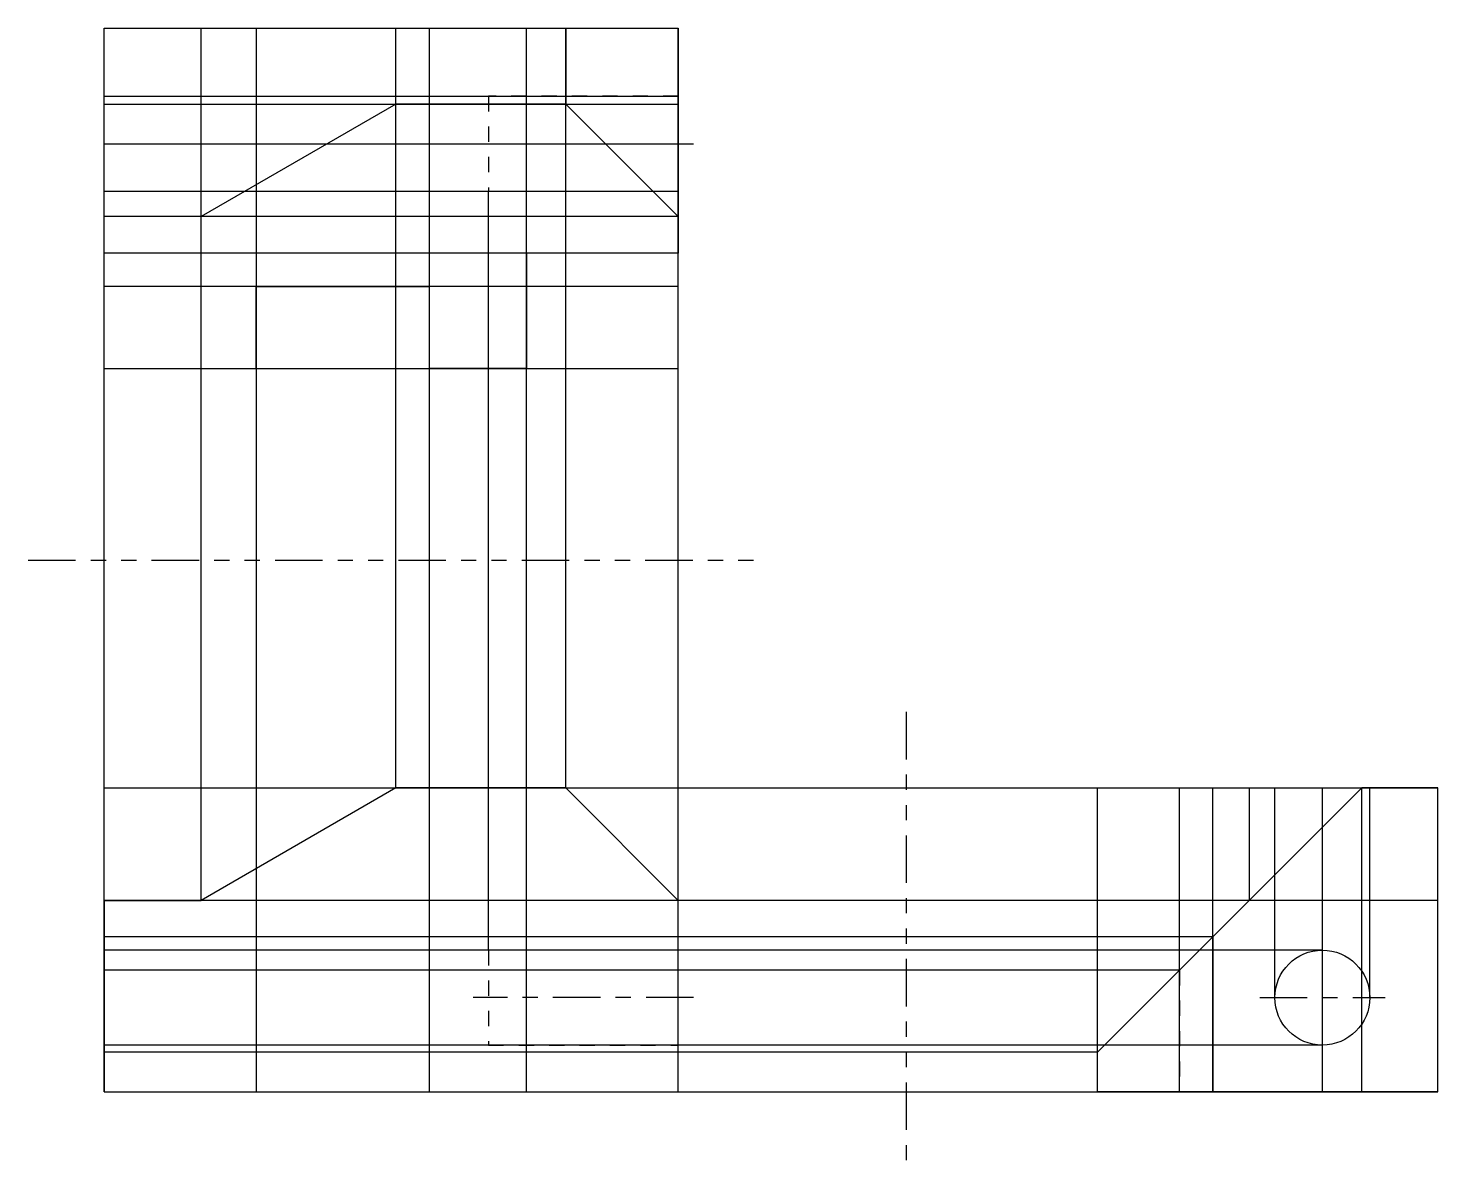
# Model space of a CAD drawing. Header units: inches. Extents: x 13.43 to 22.71, y 11.14 to 18.64.
import ezdxf

# ---------------------------------------------------------------- set-up
doc = ezdxf.new("R2010")
doc.units = ezdxf.units.IN
doc.header["$LTSCALE"] = 0.25
doc.header["$MEASUREMENT"] = 0
for name, pattern in [('CENTER', [2, 1.25, -0.25, 0.25, -0.25]), ('HIDDEN', [0.375, 0.25, -0.125]), ('PHANTOM', [2.5, 1.25, -0.25, 0.25, -0.25, 0.25, -0.25])]:
    doc.linetypes.add(name, pattern=pattern)
for name, color, linetype in [('CENTER', 211, 'CENTER'), ('CONSTRUCTION', 24, 'Continuous'), ('FOLDING LINE', 220, 'PHANTOM'), ('HIDDEN', 80, 'HIDDEN'), ('VISIBLE', 7, 'Continuous')]:
    doc.layers.add(name, color=color, linetype=linetype)

msp = doc.modelspace()

# ---------------------------------------------------------------- linework, layer by layer
for p, q in [((13.9281, 18.6378), (17.7081, 18.6378)), ((13.9281, 16.3978), (13.9281, 18.6378)), ((14.5664, 17.3978), (14.5664, 18.6378)), ((15.8481, 18.1378), (15.8481, 18.6378)), ((16.9681, 18.6378), (16.9681, 18.1378)), ((17.7081, 18.6378), (17.7081, 17.1578)), ((15.8481, 18.1378), (14.5664, 17.3978)), ((16.9681, 18.1378), (15.8481, 18.1378)), ((16.9681, 18.1378), (17.7081, 17.3978)), ((14.5664, 17.3978), (13.9281, 17.3978)), ((17.7081, 17.1578), (16.7081, 17.1578)), ((16.7081, 17.1578), (16.7081, 16.3978)), ((14.9281, 16.3978), (14.9281, 16.9378)), ((14.9281, 16.9378), (16.0681, 16.9378)), ((16.0681, 16.9378), (16.0681, 16.3978)), ((16.7081, 16.3978), (16.0681, 16.3978)), ((15.8481, 13.6378), (14.5664, 12.8978)), ((16.9681, 13.6378), (15.8481, 13.6378)), ((16.9681, 13.6378), (17.7081, 12.8978)), ((22.2081, 13.6378), (20.4681, 11.8978)), ((22.7081, 13.6378), (22.2081, 13.6378)), ((22.7081, 11.6378), (22.7081, 13.6378)), ((13.9281, 12.8978), (13.9281, 11.6378)), ((13.9281, 12.8978), (14.5664, 12.8978)), ((17.7081, 11.6378), (17.7081, 12.8978)), ((22.7081, 12.8978), (21.4681, 12.8978)), ((16.7081, 11.6378), (16.7081, 12.6578)), ((17.7081, 12.6578), (16.7081, 12.6578)), ((21.2281, 12.6578), (21.2281, 11.6378)), ((16.0681, 12.4378), (14.9281, 12.4378)), ((14.9281, 12.4378), (14.9281, 11.6378)), ((16.0681, 12.4378), (16.0681, 11.6378)), ((14.9281, 11.8978), (13.9281, 11.8978)), ((16.7081, 11.8978), (16.0681, 11.8978)), ((20.4681, 11.6378), (20.4681, 11.8978)), ((13.9281, 11.6378), (17.7081, 11.6378)), ((22.7081, 11.6378), (20.4681, 11.6378))]:
    msp.add_line(p, q)
msp.add_circle((21.9481, 12.2578), 0.3125)
at = {"layer": 'CENTER'}
for p, q in [((16.3581, 17.8778), (17.8081, 17.8778)), ((21.9481, 11.8453), (21.9481, 12.6703)), ((17.8081, 12.2578), (16.3581, 12.2578)), ((21.5356, 12.2578), (22.3606, 12.2578))]:
    msp.add_line(p, q, dxfattribs=at)
at = {"layer": 'CONSTRUCTION'}
for p, q in [((13.9281, 11.6378), (13.9281, 18.6378)), ((13.9281, 18.6378), (17.7081, 18.6378)), ((14.5664, 12.8978), (14.5664, 18.6378)), ((14.9281, 18.6378), (14.9281, 11.6378)), ((15.8481, 13.6378), (15.8481, 18.6378)), ((16.0681, 18.6378), (16.0681, 11.6378)), ((16.7081, 11.6378), (16.7081, 18.6378)), ((16.9681, 13.6378), (16.9681, 18.6378)), ((17.7081, 11.6378), (17.7081, 18.6378)), ((13.9281, 18.1903), (17.7081, 18.1903)), ((13.9281, 18.1378), (17.7081, 18.1378)), ((13.9281, 17.8778), (17.7081, 17.8778)), ((13.9281, 17.5653), (17.7081, 17.5653)), ((16.4581, 12.5703), (16.4581, 17.5653)), ((17.7081, 17.3978), (14.5664, 17.3978)), ((17.7081, 17.1578), (13.9281, 17.1578)), ((17.7081, 16.9378), (13.9281, 16.9378)), ((13.9281, 16.3978), (17.7081, 16.3978)), ((13.9281, 13.6378), (22.7081, 13.6378)), ((20.4681, 11.6378), (20.4681, 13.6378)), ((21.0081, 11.6378), (21.0081, 13.6378)), ((21.2281, 11.6378), (21.2281, 13.6378)), ((21.4681, 12.8978), (21.4681, 13.6378)), ((21.6356, 12.2578), (21.6356, 13.6378)), ((21.9481, 11.6378), (21.9481, 13.6378)), ((22.2081, 11.6378), (22.2081, 13.6378)), ((22.2606, 12.2578), (22.2606, 13.6378)), ((22.7081, 11.6378), (22.7081, 13.6378)), ((22.7081, 12.8978), (13.9281, 12.8978)), ((21.2281, 12.6578), (13.9281, 12.6578)), ((21.9481, 12.5703), (13.9281, 12.5703)), ((21.0081, 12.4378), (13.9281, 12.4378)), ((21.9481, 11.9453), (13.9281, 11.9453)), ((20.4681, 11.8978), (13.9281, 11.8978)), ((13.9281, 11.6378), (22.7081, 11.6378))]:
    msp.add_line(p, q, dxfattribs=at)
at = {"layer": 'FOLDING LINE'}
for p, q in [((13.4281, 15.1378), (18.2081, 15.1378)), ((19.2081, 14.1378), (19.2081, 11.1378))]:
    msp.add_line(p, q, dxfattribs=at)
at = {"layer": 'HIDDEN'}
for p, q in [((17.7081, 18.1903), (16.4581, 18.1903)), ((16.4581, 18.1903), (16.4581, 17.5653)), ((16.4581, 17.5653), (17.7081, 17.5653)), ((17.7081, 12.5703), (16.4581, 12.5703)), ((16.4581, 12.5703), (16.4581, 11.9453)), ((21.0081, 12.4378), (21.0081, 11.6378)), ((16.4581, 11.9453), (17.7081, 11.9453))]:
    msp.add_line(p, q, dxfattribs=at)
at = {"layer": 'VISIBLE'}
msp.add_line((13.9281, 16.3978), (14.9281, 16.3978), dxfattribs=at)

doc.saveas('drawing.dxf')
